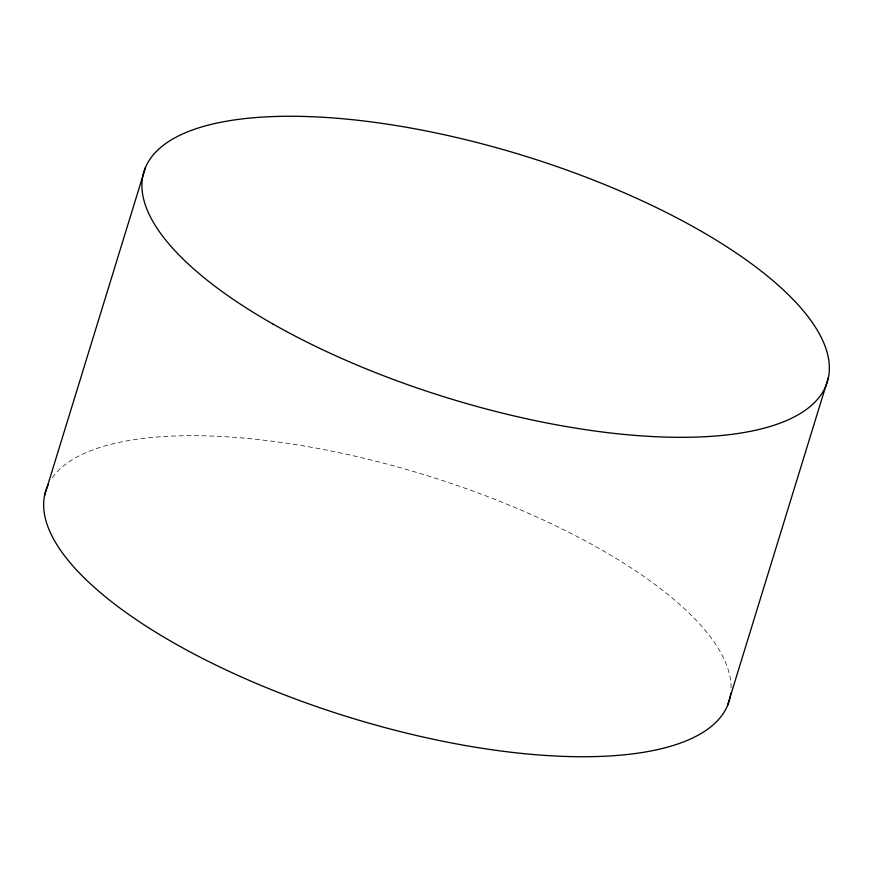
<?xml version="1.0" encoding="UTF-8"?>
<svg xmlns="http://www.w3.org/2000/svg" width="873" height="873" viewBox="0 0 873 873"><rect width="100%" height="100%" fill="white"/><g stroke="black" fill="none" stroke-linecap="round" stroke-linejoin="round"><path stroke-width="0.65" stroke-dasharray="4.37 3.27" d="M52.304 477.749A357.494 126.945 17.1 0 1 426.22 475.349A357.494 126.945 17.1 0 1 731.083 687.749"/><path stroke-width="1.31" d="M44.567 495.493L145.496 167.409M727.504 705.591L828.433 377.507M730.777 693.053A357.494 126.945 17.1 0 1 351.786 718.075A357.494 126.945 17.1 0 1 48.31 484.45M272.692 323.861A357.494 126.945 17.1 0 0 825.771 386.172A357.494 126.945 17.1 0 0 358.432 120.343A357.494 126.945 17.1 0 0 272.692 323.861"/></g></svg>
